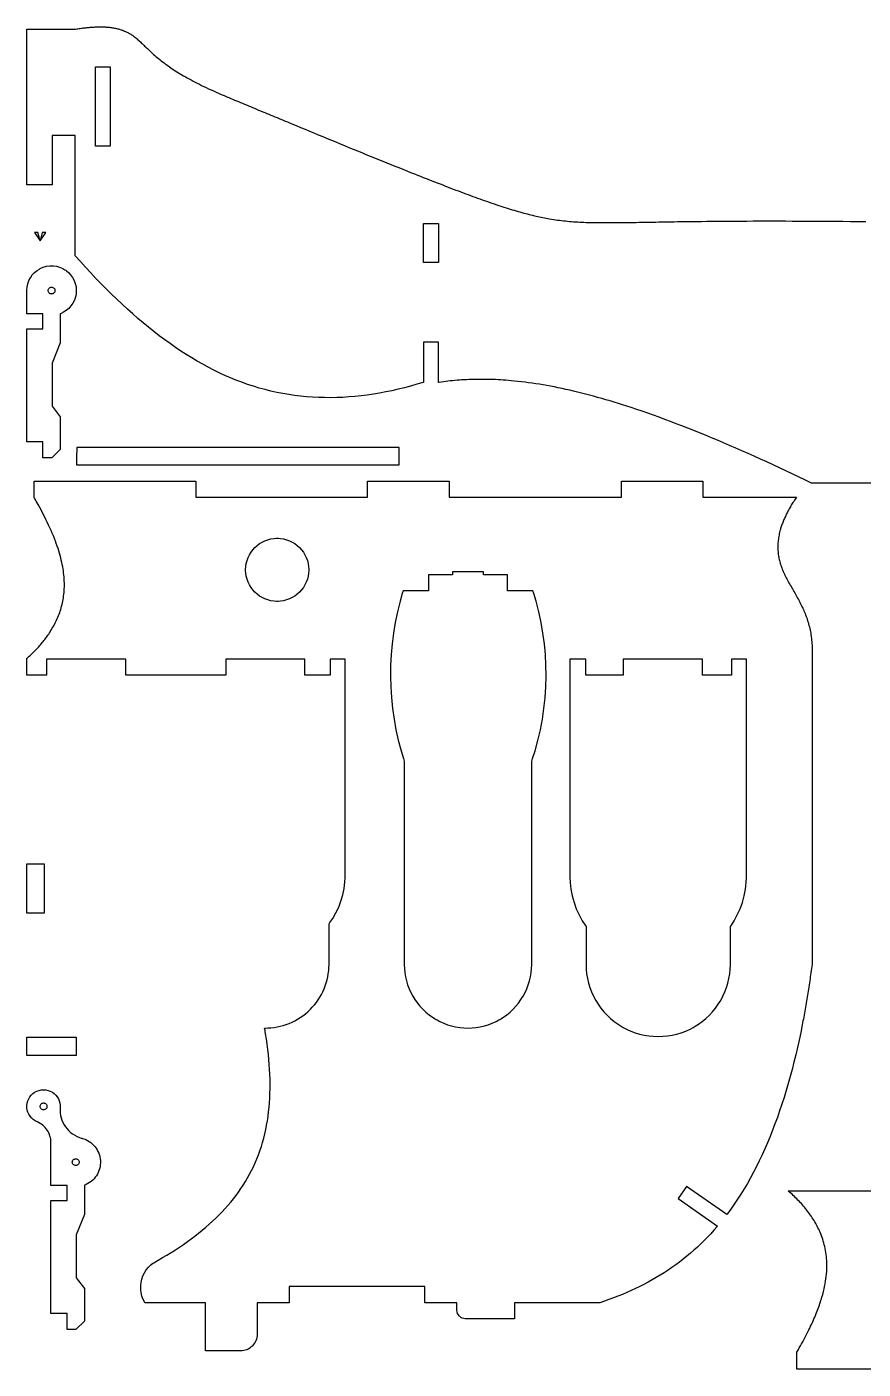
# Model space of a CAD drawing. Extents: x 0 to 677, y 0 to 298.
# Drawn here: x 0 to 104, y 131.1 to 298 of the extents above; entities that cross this region are included whole.
import ezdxf

# ---------------------------------------------------------------- set-up
doc = ezdxf.new("R2010")
doc.units = 0
doc.layers.get('0').update_dxf_attribs({"linetype": 'CONTINUOUS'})

msp = doc.modelspace()

# ---------------------------------------------------------------- linework, layer by layer
at = {"color": 0}
for points in [[(129.098, 241.292), (97.5593, 241.292), (97.5572, 241.293), (97.5562, 241.293), (97.5562, 241.294), (97.5533, 241.294), (97.5533, 241.296), (97.5503, 241.296), (97.5503, 241.297), (97.5483, 241.297), (97.5463, 241.299), (97.5453, 241.299), (96.7413, 241.688), (95.9393, 242.072), (95.1412, 242.451), (94.3483, 242.826), (93.5562, 243.196), (92.7703, 243.561), (91.9862, 243.921), (91.2072, 244.276), (90.4322, 244.626), (89.6612, 244.971), (88.8932, 245.31), (88.1313, 245.644), (87.3713, 245.972), (86.6172, 246.296), (85.8663, 246.614), (85.1203, 246.926), (84.3772, 247.233), (83.6393, 247.535), (82.9063, 247.829), (82.1753, 248.119), (81.4522, 248.403), (80.7312, 248.681), (80.0162, 248.953), (79.3053, 249.218), (78.5993, 249.478), (77.8962, 249.731), (77.2003, 249.978), (76.5072, 250.219), (75.8212, 250.453), (75.1383, 250.682), (74.6062, 250.856), (74.0753, 251.026), (73.5493, 251.192), (73.0272, 251.354), (72.5072, 251.511), (71.9913, 251.664), (71.4783, 251.811), (70.9682, 251.956), (70.4632, 252.094), (69.9603, 252.229), (69.4603, 252.36), (68.9642, 252.486), (68.4732, 252.608), (67.9843, 252.725), (67.4982, 252.838), (67.0162, 252.946), (66.5362, 253.05), (66.0613, 253.149), (65.589, 253.243), (65.1213, 253.333), (64.6563, 253.419), (64.1951, 253.5), (63.7362, 253.578), (63.2822, 253.649), (62.8313, 253.717), (62.3843, 253.779), (61.9392, 253.838), (61.499, 253.892), (61.0613, 253.94), (60.6282, 253.985), (60.1982, 254.025), (59.8732, 254.053), (59.5501, 254.078), (59.2301, 254.1), (58.9103, 254.121), (58.5932, 254.139), (58.2782, 254.154), (57.9662, 254.167), (57.6553, 254.176), (57.3453, 254.185), (57.0362, 254.19), (56.7311, 254.193), (56.4272, 254.194), (56.124, 254.192), (55.8243, 254.189), (55.5251, 254.182), (55.2301, 254.174), (54.934, 254.162), (54.6411, 254.149), (54.349, 254.132), (54.0601, 254.114), (53.7732, 254.094), (53.4861, 254.071), (53.2022, 254.046), (52.9182, 254.018), (52.6382, 253.989), (52.3593, 253.957), (52.0822, 253.924), (51.8063, 253.886), (51.5322, 253.847), (51.2601, 253.807), (51.1743, 253.793), (51.1743, 253.793), (51.1743, 258.806), (49.3242, 258.806), (49.3242, 253.826), (49.3201, 253.825), (49.3182, 253.824), (49.314, 253.824), (49.3112, 253.822), (49.31, 253.821), (49.3063, 253.821), (49.3032, 253.819), (49.3001, 253.819), (49.2993, 253.818), (49.2982, 253.818), (49.2932, 253.817), (49.2922, 253.815), (49.2882, 253.815), (49.2863, 253.814), (49.2853, 253.814), (49.2813, 253.813), (49.2801, 253.813), (49.2782, 253.811), (49.2772, 253.811), (49.2711, 253.81), (49.2682, 253.808), (48.4911, 253.574), (47.7132, 253.354), (46.9362, 253.149), (46.1632, 252.96), (45.3911, 252.785), (44.6213, 252.625), (43.8522, 252.482), (43.0851, 252.354), (42.3201, 252.242), (41.5572, 252.146), (40.7961, 252.067), (40.0363, 252.003), (39.28, 251.956), (38.524, 251.926), (37.7701, 251.912), (37.0182, 251.915), (36.2701, 251.936), (35.5211, 251.974), (34.7772, 252.029), (34.0322, 252.103), (33.2922, 252.193), (32.5521, 252.301), (31.814, 252.426), (31.0801, 252.571), (30.3461, 252.735), (29.6161, 252.915), (28.8882, 253.115), (28.1611, 253.333), (27.436, 253.571), (26.714, 253.826), (25.995, 254.103), (25.3021, 254.386), (24.61, 254.689), (23.9211, 255.008), (23.234, 255.344), (22.5481, 255.699), (21.8661, 256.069), (21.184, 256.456), (20.505, 256.86), (19.8271, 257.281), (19.1521, 257.715), (18.4782, 258.168), (17.8071, 258.636), (17.1382, 259.119), (16.47, 259.618), (15.8031, 260.133), (15.139, 260.662), (14.4769, 261.207), (13.8171, 261.765), (13.157, 262.339), (12.5001, 262.926), (11.8451, 263.528), (11.191, 264.144), (10.539, 264.774), (9.88906, 265.418), (9.23904, 266.074), (8.59201, 266.744), (7.94601, 267.428), (7.303, 268.124), (6.66, 268.832), (6.01801, 269.553), (6.01801, 269.554), (6.01704, 269.554), (6.01704, 269.556), (6.016, 269.556), (6.016, 269.557), (6.014, 269.557), (6.014, 269.558), (6.01307, 269.56), (6.01307, 269.561), (6.01199, 269.561), (6.01199, 269.563), (6.00999, 269.563), (6.009, 269.564), (6.009, 269.565), (6.007, 269.565), (6.007, 269.567), (6.00603, 269.568), (6.00499, 269.569), (6.00299, 269.571), (6.00201, 269.572), (6.00201, 269.574), (6, 269.574), (6, 284.5), (3.15001, 284.5), (3.15001, 278.353), (0, 278.353), (0, 297.733), (6.06803, 297.733), (6.21403, 297.757), (6.359, 297.778), (6.50201, 297.8), (6.64301, 297.819), (6.78401, 297.839), (6.92301, 297.857), (7.06, 297.874), (7.19601, 297.89), (7.331, 297.906), (7.46403, 297.919), (7.59804, 297.933), (7.72803, 297.946), (7.859, 297.957), (7.986, 297.967), (8.11399, 297.976), (8.24104, 297.985), (8.36399, 297.992), (8.48801, 297.999), (8.61003, 298.003), (8.73101, 298.007), (8.84999, 298.011), (8.96799, 298.013), (9.08708, 298.014), (9.31608, 298.014), (9.43001, 298.011), (9.54101, 298.008), (9.65201, 298.006), (9.7601, 298), (9.868, 297.994), (10.007, 297.985), (10.143, 297.974), (10.2781, 297.96), (10.409, 297.946), (10.539, 297.928), (10.667, 297.91), (10.792, 297.889), (10.914, 297.867), (11.036, 297.842), (11.155, 297.817), (11.273, 297.787), (11.388, 297.758), (11.502, 297.726), (11.613, 297.693), (11.724, 297.657), (11.832, 297.619), (11.939, 297.581), (12.045, 297.539), (12.148, 297.496), (12.2501, 297.451), (12.3521, 297.404), (12.452, 297.356), (12.55, 297.306), (12.6461, 297.253), (12.7431, 297.199), (12.8381, 297.143), (12.931, 297.085), (13.024, 297.025), (13.116, 296.963), (13.207, 296.899), (13.298, 296.833), (13.4, 296.756), (13.503, 296.674), (13.605, 296.59), (13.707, 296.506), (13.809, 296.417), (13.91, 296.326), (14.0132, 296.235), (14.1161, 296.139), (14.2182, 296.042), (14.324, 295.943), (14.43, 295.842), (14.5382, 295.737), (14.6481, 295.632), (14.76, 295.524), (14.875, 295.414), (14.9921, 295.303), (15.1131, 295.189), (15.2361, 295.072), (15.3631, 294.954), (15.4931, 294.835), (15.6269, 294.713), (15.7661, 294.589), (15.909, 294.463), (16.0561, 294.335), (16.209, 294.206), (16.3671, 294.075), (16.53, 293.942), (16.699, 293.807), (16.874, 293.671), (17.055, 293.532), (17.2421, 293.392), (17.4, 293.276), (17.564, 293.158), (17.734, 293.04), (17.9069, 292.921), (18.0871, 292.8), (18.27, 292.679), (18.46, 292.557), (18.656, 292.433), (18.8561, 292.308), (19.0632, 292.182), (19.275, 292.056), (19.4932, 291.928), (19.7171, 291.8), (19.9482, 291.669), (20.184, 291.539), (20.425, 291.408), (20.674, 291.275), (20.93, 291.142), (21.191, 291.007), (21.459, 290.872), (21.734, 290.735), (22.014, 290.597), (22.3021, 290.46), (22.5982, 290.321), (22.899, 290.181), (23.2071, 290.039), (23.524, 289.897), (23.8482, 289.756), (24.1782, 289.611), (24.5161, 289.467), (24.8611, 289.322), (25.1022, 289.221), (25.345, 289.121), (25.5871, 289.019), (25.8311, 288.917), (26.075, 288.815), (26.3211, 288.713), (26.5672, 288.61), (26.814, 288.507), (27.061, 288.404), (27.31, 288.301), (27.56, 288.197), (27.809, 288.093), (28.06, 287.989), (28.31, 287.885), (28.561, 287.781), (28.814, 287.675), (29.0672, 287.569), (29.32, 287.465), (29.574, 287.36), (29.8282, 287.254), (30.0821, 287.147), (30.3382, 287.042), (30.5922, 286.936), (30.8482, 286.829), (31.105, 286.724), (31.3601, 286.617), (31.874, 286.404), (32.1311, 286.297), (32.3882, 286.19), (32.9382, 285.963), (33.4861, 285.735), (34.0363, 285.508), (34.5872, 285.281), (35.135, 285.053), (35.685, 284.826), (36.234, 284.6), (36.7811, 284.374), (37.3271, 284.149), (37.8732, 283.924), (38.4161, 283.7), (38.9572, 283.478), (39.4982, 283.256), (40.035, 283.035), (40.5712, 282.815), (41.1051, 282.597), (41.6351, 282.381), (42.1632, 282.165), (42.6862, 281.951), (43.209, 281.74), (43.7251, 281.529), (44.239, 281.321), (44.749, 281.115), (45.2562, 280.911), (45.7572, 280.708), (46.2551, 280.508), (46.7463, 280.311), (47.2342, 280.117), (47.7163, 279.924), (48.1922, 279.733), (48.56, 279.588), (48.9243, 279.444), (49.284, 279.301), (49.6411, 279.161), (49.9932, 279.022), (50.3432, 278.885), (50.689, 278.749), (51.0322, 278.615), (51.3713, 278.483), (51.7072, 278.354), (52.039, 278.225), (52.3682, 278.099), (52.6932, 277.974), (53.0161, 277.851), (53.334, 277.731), (53.649, 277.611), (53.9601, 277.494), (54.2672, 277.379), (54.5712, 277.265), (54.8732, 277.154), (55.1682, 277.044), (55.4632, 276.938), (55.7522, 276.832), (56.0382, 276.729), (56.3212, 276.626), (56.5992, 276.528), (56.8753, 276.431), (57.1462, 276.335), (57.4142, 276.242), (57.6782, 276.15), (57.9632, 276.053), (58.2422, 275.958), (58.5172, 275.865), (58.7893, 275.775), (59.0572, 275.688), (59.3201, 275.603), (59.5813, 275.519), (59.8372, 275.439), (60.089, 275.36), (60.339, 275.283), (60.5851, 275.21), (60.8282, 275.138), (61.0682, 275.068), (61.3051, 275.001), (61.5393, 274.936), (61.7701, 274.872), (61.9982, 274.811), (62.2243, 274.751), (62.4462, 274.694), (62.6672, 274.639), (62.8872, 274.586), (63.1022, 274.535), (63.3172, 274.485), (63.5282, 274.438), (63.739, 274.392), (63.9482, 274.347), (64.1553, 274.304), (64.3593, 274.264), (64.5632, 274.225), (64.7662, 274.189), (64.9662, 274.153), (65.2203, 274.111), (65.4732, 274.071), (65.9772, 273.997), (66.2272, 273.964), (66.7272, 273.904), (66.9772, 273.878), (67.2282, 273.853), (67.4801, 273.831), (67.7312, 273.81), (67.9843, 273.79), (68.2382, 273.772), (68.4932, 273.757), (68.7503, 273.743), (69.0093, 273.731), (69.2703, 273.719), (69.5322, 273.71), (69.7993, 273.701), (70.0672, 273.694), (70.3382, 273.688), (70.6132, 273.683), (70.8912, 273.679), (71.1732, 273.676), (71.4572, 273.675), (71.7463, 273.674), (72.3382, 273.674), (72.6412, 273.675), (72.9493, 273.678), (73.2413, 273.679), (73.5362, 273.682), (73.8382, 273.685), (74.1422, 273.688), (74.4522, 273.692), (74.7672, 273.696), (75.0872, 273.7), (75.4103, 273.706), (75.7392, 273.71), (76.0733, 273.715), (76.4112, 273.721), (76.7563, 273.726), (77.1062, 273.732), (77.4603, 273.739), (77.8201, 273.744), (78.1853, 273.75), (78.5562, 273.757), (78.9312, 273.764), (79.3132, 273.769), (79.7003, 273.776), (80.0922, 273.782), (80.4913, 273.789), (80.8953, 273.796), (81.3062, 273.801), (81.7213, 273.807), (82.1432, 273.814), (82.5712, 273.819), (83.0063, 273.825), (83.4462, 273.831), (83.8922, 273.836), (84.5503, 273.843), (85.2213, 273.849), (85.9053, 273.856), (86.6024, 273.86), (87.3133, 273.865), (88.0362, 273.869), (88.7743, 273.872), (89.5253, 273.875), (90.2893, 273.878), (91.0663, 273.879), (93.4774, 273.879), (94.3072, 273.878), (95.1522, 273.876), (96.0093, 273.874), (96.8803, 273.869), (97.7633, 273.865), (98.6603, 273.86), (99.5712, 273.854), (100.495, 273.847), (101.432, 273.84), (102.384, 273.832), (103.348, 273.824), (104.325, 273.813)], [(115.827, 131.143), (95.7246, 131.143), (95.7246, 133.239), (95.7249, 133.239), (95.7251, 133.24), (95.7256, 133.24), (95.7263, 133.242), (95.7265, 133.242), (95.7269, 133.243), (95.7276, 133.244), (95.7279, 133.244), (95.7286, 133.246), (95.729, 133.246), (95.7293, 133.247), (95.7297, 133.247), (95.73, 133.248), (95.7304, 133.249), (95.7307, 133.249), (95.731, 133.25), (95.7314, 133.25), (95.7321, 133.252), (95.7324, 133.252), (95.7328, 133.253), (95.7333, 133.254), (95.7338, 133.254), (95.7342, 133.255), (95.7347, 133.256), (95.8876, 133.52), (96.0368, 133.78), (96.1825, 134.038), (96.3246, 134.294), (96.4632, 134.547), (96.5983, 134.798), (96.73, 135.046), (96.8582, 135.292), (96.9829, 135.535), (97.1043, 135.775), (97.2222, 136.013), (97.3368, 136.249), (97.4482, 136.483), (97.5561, 136.713), (97.6607, 136.942), (97.7622, 137.168), (97.8603, 137.392), (97.9551, 137.613), (98.0469, 137.833), (98.1354, 138.05), (98.2207, 138.264), (98.3029, 138.476), (98.3821, 138.687), (98.4581, 138.894), (98.531, 139.1), (98.601, 139.303), (98.6678, 139.504), (98.7317, 139.703), (98.7925, 139.9), (98.8504, 140.094), (98.9474, 140.439), (99.0354, 140.778), (99.1147, 141.11), (99.1856, 141.435), (99.2479, 141.754), (99.3022, 142.068), (99.3485, 142.376), (99.3869, 142.678), (99.4176, 142.975), (99.441, 143.267), (99.4571, 143.551), (99.466, 143.833), (99.4681, 144.108), (99.4633, 144.379), (99.4521, 144.646), (99.4343, 144.907), (99.4106, 145.164), (99.3807, 145.417), (99.3449, 145.665), (99.3035, 145.908), (99.2567, 146.15), (99.2044, 146.386), (99.1471, 146.618), (99.0849, 146.847), (99.0178, 147.074), (98.9462, 147.296), (98.8701, 147.515), (98.7899, 147.732), (98.7056, 147.946), (98.6174, 148.156), (98.534, 148.346), (98.4476, 148.532), (98.3585, 148.718), (98.2664, 148.9), (98.1714, 149.082), (98.0736, 149.26), (97.9732, 149.438), (97.87, 149.612), (97.764, 149.786), (97.6554, 149.957), (97.5442, 150.126), (97.4304, 150.294), (97.314, 150.46), (97.1951, 150.624), (97.0738, 150.786), (96.95, 150.946), (96.8238, 151.106), (96.6951, 151.263), (96.5643, 151.418), (96.4311, 151.571), (96.2956, 151.724), (96.1578, 151.874), (96.0179, 152.022), (95.8758, 152.171), (95.7317, 152.317), (95.5854, 152.461), (95.4372, 152.604), (95.2869, 152.746), (95.1346, 152.886), (94.9804, 153.025), (94.8243, 153.163), (94.8192, 153.167), (94.804, 153.179), (94.7992, 153.183), (94.794, 153.188), (94.789, 153.193), (94.7739, 153.206), (94.7689, 153.21), (94.7639, 153.214), (94.7587, 153.219), (94.7436, 153.232), (94.7386, 153.236), (94.7336, 153.24), (94.7286, 153.244), (94.7185, 153.254), (94.7135, 153.258), (94.7033, 153.267), (94.6983, 153.271), (94.6882, 153.281), (94.6833, 153.285), (94.6732, 153.293), (134.367, 153.293)]]:
    msp.add_lwpolyline(points, dxfattribs=at)
for points in [[(8.523, 293.028), (10.373, 293.028), (10.373, 283.178), (8.523, 283.178), (8.523, 293.028)], [(1.89779, 272.429), (1.63894, 271.429), (1.38015, 272.429), (0.93186, 272.429), (1.63894, 271.429), (2.34608, 272.429), (1.89779, 272.429)], [(49.3242, 273.556), (51.1743, 273.556), (51.1743, 268.706), (49.3242, 268.706), (49.3242, 273.556)], [(2, 244.431), (2, 246.431), (0, 246.431), (0, 260.481), (2, 260.481), (2, 262.331), (0, 262.331), (0, 265.34), (0.02903, 265.658), (0.11502, 266.068), (0.25401, 266.46), (0.44401, 266.826), (0.68202, 267.165), (0.96403, 267.469), (1.287, 267.736), (1.55501, 267.91), (1.65001, 267.958), (1.743, 268.008), (2.03901, 268.129), (2.44103, 268.243), (2.85303, 268.301), (3.266, 268.303), (3.676, 268.25), (4.07801, 268.14), (4.46403, 267.978), (4.741, 267.821), (4.829, 267.76), (4.91504, 267.7), (5.16, 267.494), (5.44803, 267.19), (5.69, 266.853), (5.88303, 266.486), (6.02604, 266.099), (6.11501, 265.693), (6.15001, 265.275), (6.139, 264.956), (6.11203, 264.746), (6.044, 264.435), (5.90804, 264.037), (5.72103, 263.667), (5.48703, 263.326), (5.20801, 263.019), (4.891, 262.753), (4.537, 262.529), (4.25, 262.39), (4.15001, 262.353), (4.15001, 258.731), (3.15001, 256.207), (3.15001, 250.839), (4.15001, 249.531), (4.15001, 245.475), (3.10504, 244.431), (2, 244.431)], [(2.65001, 265.233), (2.65001, 265.256), (2.65804, 265.319), (2.683, 265.4), (2.722, 265.472), (2.77501, 265.535), (2.83703, 265.586), (2.91, 265.625), (2.98904, 265.65), (3.05404, 265.658), (3.09603, 265.658), (3.16103, 265.65), (3.24001, 265.625), (3.31201, 265.586), (3.375, 265.535), (3.428, 265.472), (3.46604, 265.4), (3.491, 265.319), (3.5, 265.256), (3.5, 265.213), (3.491, 265.149), (3.46604, 265.068), (3.428, 264.996), (3.375, 264.933), (3.31201, 264.882), (3.24001, 264.843), (3.16103, 264.818), (3.09603, 264.808), (3.05404, 264.808), (2.98904, 264.818), (2.91, 264.843), (2.83703, 264.882), (2.77501, 264.933), (2.722, 264.996), (2.683, 265.068), (2.65804, 265.149), (2.65001, 265.213), (2.65001, 265.233)], [(46.3107, 243.553), (46.3107, 245.703), (6.23156, 245.703), (6.2206, 245.524), (6.17757, 244.628), (6.1606, 243.732), (6.1606, 243.553), (46.3107, 243.553)], [(85.8119, 148.862), (85.4208, 148.414), (85.0228, 147.976), (84.6181, 147.547), (84.2063, 147.128), (83.7878, 146.718), (83.3626, 146.317), (82.9306, 145.925), (82.4919, 145.544), (82.0467, 145.171), (81.5947, 144.808), (81.1361, 144.454), (80.6711, 144.108), (80.1996, 143.772), (79.7215, 143.446), (79.2371, 143.128), (78.7463, 142.819), (78.249, 142.519), (77.7456, 142.228), (77.2357, 141.946), (76.7197, 141.672), (76.1974, 141.407), (75.6689, 141.15), (75.1344, 140.903), (74.5938, 140.664), (74.0469, 140.433), (73.4942, 140.211), (72.9353, 139.997), (72.3706, 139.792), (71.7999, 139.594), (71.2233, 139.406), (71.2229, 139.406), (71.2226, 139.406), (71.2222, 139.406), (71.2207, 139.406), (71.2204, 139.406), (71.22, 139.404), (71.2189, 139.404), (71.2186, 139.404), (71.2182, 139.404), (71.2167, 139.404), (71.2164, 139.404), (71.216, 139.404), (71.2144, 139.403), (71.2142, 139.403), (71.2138, 139.403), (71.2122, 139.403), (60.6286, 139.403), (60.6286, 137.402), (54.5536, 137.402), (54.501, 137.402), (54.3429, 137.423), (54.1422, 137.484), (53.9571, 137.583), (53.8307, 137.68), (53.7935, 137.717), (53.7562, 137.754), (53.6592, 137.881), (53.5604, 138.066), (53.4994, 138.267), (53.4786, 138.425), (53.4786, 138.477), (53.4786, 139.403), (49.4786, 139.403), (49.4786, 141.403), (32.6286, 141.403), (32.6286, 139.403), (28.6286, 139.403), (28.6286, 135.477), (28.6286, 135.426), (28.6183, 135.272), (28.5883, 135.071), (28.5389, 134.874), (28.4706, 134.683), (28.3842, 134.5), (28.28, 134.326), (28.1586, 134.162), (28.0571, 134.046), (28.0208, 134.01), (27.9846, 133.974), (27.8686, 133.872), (27.7047, 133.751), (27.5307, 133.647), (27.3476, 133.56), (27.1569, 133.492), (26.9603, 133.443), (26.7586, 133.413), (26.6049, 133.402), (26.5536, 133.402), (22.2049, 133.402), (22.2049, 139.403), (14.6771, 139.403), (14.619, 139.5), (14.4689, 139.807), (14.3124, 140.233), (14.2086, 140.675), (14.1647, 141.014), (14.1594, 141.128), (14.1594, 141.479), (14.1646, 141.587), (14.2051, 141.911), (14.2996, 142.331), (14.4407, 142.733), (14.6264, 143.117), (14.8546, 143.476), (15.1233, 143.808), (15.4301, 144.11), (15.684, 144.314), (15.7735, 144.375), (15.7767, 144.376), (16.3325, 144.689), (16.879, 145.004), (17.4161, 145.324), (17.9437, 145.649), (18.4617, 145.978), (18.9697, 146.311), (19.4681, 146.649), (19.9564, 146.992), (20.4344, 147.34), (20.9024, 147.692), (21.36, 148.05), (21.8072, 148.413), (22.2438, 148.779), (22.6697, 149.151), (23.0849, 149.528), (23.4892, 149.911), (23.8825, 150.299), (24.2646, 150.692), (24.6354, 151.089), (24.995, 151.493), (25.3432, 151.901), (25.6797, 152.315), (26.0046, 152.735), (26.3176, 153.161), (26.6188, 153.592), (26.9079, 154.028), (27.1849, 154.469), (27.4497, 154.918), (27.7021, 155.372), (27.9419, 155.832), (28.1769, 156.314), (28.3985, 156.801), (28.6069, 157.296), (28.8022, 157.796), (28.9846, 158.303), (29.154, 158.817), (29.311, 159.335), (29.4551, 159.86), (29.5868, 160.392), (29.7063, 160.928), (29.8135, 161.471), (29.9085, 162.019), (29.9915, 162.574), (30.0628, 163.133), (30.1222, 163.699), (30.1699, 164.269), (30.2063, 164.846), (30.2311, 165.428), (30.2446, 166.015), (30.2471, 166.608), (30.2385, 167.207), (30.2189, 167.81), (30.1885, 168.418), (30.1474, 169.032), (30.0958, 169.65), (30.0337, 170.274), (29.9612, 170.901), (29.8788, 171.535), (29.786, 172.174), (29.6833, 172.817), (29.5707, 173.464), (29.5701, 173.467), (29.5697, 173.469), (29.5692, 173.474), (29.5686, 173.476), (29.5681, 173.479), (29.5675, 173.482), (29.5669, 173.485), (29.566, 173.49), (29.5654, 173.493), (29.5649, 173.497), (29.5643, 173.5), (29.5638, 173.503), (29.5632, 173.506), (29.5622, 173.511), (29.5617, 173.514), (29.5611, 173.518), (29.5606, 173.521), (29.5596, 173.526), (29.559, 173.529), (29.5585, 173.532), (29.5579, 173.535), (29.5574, 173.538), (29.5568, 173.542), (29.5558, 173.547), (29.5553, 173.55), (29.5547, 173.553), (29.6536, 173.551), (29.9507, 173.558), (30.344, 173.583), (30.7344, 173.628), (31.1208, 173.692), (31.5028, 173.774), (31.8796, 173.874), (32.2506, 173.993), (32.6149, 174.131), (32.9722, 174.285), (33.3217, 174.457), (33.6626, 174.647), (33.9943, 174.853), (34.3163, 175.076), (34.6278, 175.315), (34.9281, 175.571), (35.1461, 175.772), (35.2165, 175.842), (35.2869, 175.911), (35.4911, 176.128), (35.7499, 176.425), (35.9928, 176.733), (36.2194, 177.053), (36.4294, 177.382), (36.6226, 177.721), (36.7989, 178.068), (36.9576, 178.424), (37.0988, 178.788), (37.2219, 179.157), (37.3271, 179.532), (37.4136, 179.913), (37.4814, 180.299), (37.5301, 180.689), (37.5596, 181.082), (37.5696, 181.379), (37.5696, 181.478), (37.5696, 186.503), (37.6907, 186.664), (38.0281, 187.165), (38.4296, 187.86), (38.7728, 188.581), (39.0563, 189.328), (39.279, 190.093), (39.4396, 190.876), (39.5368, 191.672), (39.5696, 192.276), (39.5696, 192.478), (39.5696, 219.403), (37.7196, 219.403), (37.7196, 217.403), (34.5696, 217.403), (34.5696, 219.403), (24.7196, 219.403), (24.7196, 217.403), (12.2875, 217.403), (12.2875, 219.403), (2.4375, 219.403), (2.4375, 217.403), (0.00114, 217.403), (0.00114, 219.511), (0.00195, 219.513), (0.00456, 219.515), (0.00543, 219.515), (0.00629, 219.517), (0.00711, 219.517), (0.00884, 219.518), (0.00971, 219.519), (0.01145, 219.521), (0.01226, 219.521), (0.01313, 219.522), (0.01573, 219.525), (0.01655, 219.525), (0.01742, 219.526), (0.02002, 219.528), (0.02089, 219.529), (0.0217, 219.529), (0.02431, 219.532), (0.02517, 219.532), (0.02599, 219.533), (0.02686, 219.535), (0.15554, 219.647), (0.28293, 219.761), (0.40896, 219.876), (0.53364, 219.992), (0.6569, 220.11), (0.77881, 220.228), (0.89931, 220.346), (1.01834, 220.467), (1.13596, 220.587), (1.25212, 220.71), (1.36681, 220.832), (1.48004, 220.957), (1.59174, 221.082), (1.70193, 221.208), (1.81054, 221.336), (1.91764, 221.464), (2.02317, 221.594), (2.12711, 221.725), (2.22949, 221.857), (2.33018, 221.989), (2.42931, 222.124), (2.52675, 222.26), (2.62256, 222.396), (2.71669, 222.533), (2.80908, 222.672), (2.89979, 222.813), (2.98876, 222.954), (3.07601, 223.096), (3.16151, 223.24), (3.24522, 223.386), (3.34136, 223.557), (3.43494, 223.732), (3.52599, 223.907), (3.61436, 224.085), (3.69993, 224.264), (3.78256, 224.446), (3.86219, 224.629), (3.93875, 224.815), (4.01204, 225.004), (4.08208, 225.194), (4.14865, 225.388), (4.21169, 225.583), (4.27111, 225.782), (4.32676, 225.982), (4.37864, 226.186), (4.42649, 226.393), (4.47032, 226.601), (4.51004, 226.814), (4.54546, 227.031), (4.5765, 227.249), (4.60308, 227.471), (4.62506, 227.696), (4.64242, 227.925), (4.65494, 228.157), (4.6626, 228.392), (4.66525, 228.632), (4.66276, 228.875), (4.65511, 229.121), (4.64219, 229.372), (4.62381, 229.626), (4.60113, 229.874), (4.57308, 230.124), (4.5395, 230.378), (4.50022, 230.638), (4.45508, 230.9), (4.40414, 231.167), (4.34717, 231.439), (4.28413, 231.715), (4.2149, 231.996), (4.13943, 232.281), (4.05757, 232.571), (3.96924, 232.865), (3.8744, 233.164), (3.77289, 233.468), (3.66461, 233.776), (3.54953, 234.09), (3.42751, 234.41), (3.29844, 234.733), (3.16222, 235.063), (3.01882, 235.397), (2.86811, 235.737), (2.70996, 236.082), (2.54432, 236.432), (2.37104, 236.789), (2.19011, 237.15), (2.00136, 237.517), (1.80474, 237.89), (1.6001, 238.268), (1.38742, 238.653), (1.16656, 239.043), (0.93739, 239.44), (0.93707, 239.44), (0.93669, 239.44), (0.93603, 239.442), (0.93571, 239.443), (0.93533, 239.443), (0.93468, 239.444), (0.9343, 239.444), (0.93397, 239.446), (0.93332, 239.447), (0.93294, 239.447), (0.93262, 239.447), (0.93229, 239.449), (0.93191, 239.449), (0.93159, 239.45), (0.93126, 239.45), (0.93088, 239.451), (0.9299, 239.453), (0.92953, 239.453), (0.92887, 239.454), (0.92849, 239.456), (0.92817, 239.456), (0.92752, 239.457), (0.92714, 239.457), (0.92714, 241.553), (21.0294, 241.553), (21.0294, 239.553), (42.3579, 239.553), (42.3579, 241.553), (52.5079, 241.553), (52.5079, 239.553), (73.9133, 239.553), (73.9133, 241.553), (84.0633, 241.553), (84.0633, 239.553), (95.6853, 239.553), (95.6069, 239.436), (95.5154, 239.299), (95.4258, 239.161), (95.3381, 239.025), (95.2522, 238.889), (95.1681, 238.753), (95.086, 238.618), (95.0056, 238.483), (94.9271, 238.349), (94.8506, 238.215), (94.7758, 238.082), (94.7031, 237.949), (94.6321, 237.817), (94.5631, 237.685), (94.4958, 237.553), (94.4306, 237.422), (94.3672, 237.292), (94.3058, 237.161), (94.2463, 237.032), (94.1885, 236.903), (94.1328, 236.774), (94.0789, 236.646), (94.0271, 236.518), (93.9769, 236.39), (93.9289, 236.264), (93.8828, 236.138), (93.8386, 236.011), (93.7963, 235.886), (93.756, 235.761), (93.7175, 235.638), (93.681, 235.513), (93.6337, 235.343), (93.5904, 235.174), (93.551, 235.006), (93.5154, 234.838), (93.4836, 234.671), (93.4558, 234.506), (93.4317, 234.342), (93.4114, 234.178), (93.3947, 234.014), (93.3819, 233.853), (93.3726, 233.692), (93.3671, 233.531), (93.3653, 233.371), (93.3669, 233.211), (93.3722, 233.053), (93.3811, 232.896), (93.3935, 232.739), (93.4093, 232.582), (93.4286, 232.426), (93.4514, 232.271), (93.4775, 232.115), (93.5069, 231.961), (93.54, 231.807), (93.5761, 231.654), (93.6157, 231.501), (93.6585, 231.349), (93.7044, 231.196), (93.7538, 231.043), (93.8061, 230.892), (93.8618, 230.74), (93.9204, 230.589), (93.9826, 230.438), (94.0479, 230.286), (94.116, 230.135), (94.1867, 229.983), (94.26, 229.831), (94.3358, 229.679), (94.4138, 229.526), (94.4937, 229.375), (94.5758, 229.222), (94.6594, 229.068), (94.7449, 228.914), (94.8317, 228.76), (94.9196, 228.604), (95.0087, 228.447), (95.0989, 228.29), (95.1899, 228.132), (95.2814, 227.972), (95.3733, 227.813), (95.4657, 227.65), (95.5583, 227.487), (95.6508, 227.322), (95.7431, 227.157), (95.8351, 226.989), (95.9267, 226.819), (96.0176, 226.649), (96.1076, 226.475), (96.1969, 226.3), (96.285, 226.124), (96.3717, 225.944), (96.4571, 225.764), (96.5407, 225.581), (96.6149, 225.413), (96.6869, 225.243), (96.7572, 225.071), (96.8253, 224.897), (96.8914, 224.721), (96.9553, 224.542), (97.0168, 224.361), (97.076, 224.178), (97.1328, 223.992), (97.1871, 223.803), (97.2387, 223.612), (97.2878, 223.419), (97.334, 223.224), (97.3774, 223.026), (97.4178, 222.825), (97.4553, 222.622), (97.4896, 222.415), (97.5208, 222.207), (97.5489, 221.996), (97.5735, 221.781), (97.5947, 221.564), (97.6125, 221.344), (97.6268, 221.121), (97.6374, 220.894), (97.6442, 220.667), (97.6472, 220.435), (97.6464, 220.199), (97.6415, 219.961), (97.6326, 219.719), (97.6196, 219.475), (97.6196, 181.472), (97.6196, 181.472), (97.6196, 181.472), (97.6196, 181.472), (97.6196, 181.471), (97.6194, 181.471), (97.6194, 181.471), (97.6194, 181.471), (97.6194, 181.471), (97.6193, 181.471), (97.6193, 181.471), (97.6193, 181.469), (97.6193, 181.469), (97.6193, 181.469), (97.6193, 181.469), (97.6192, 181.469), (97.6192, 181.469), (97.6192, 181.469), (97.6192, 181.468), (97.619, 181.468), (97.619, 181.468), (97.619, 181.468), (97.5853, 181.207), (97.5508, 180.949), (97.5161, 180.689), (97.481, 180.431), (97.4453, 180.172), (97.4092, 179.915), (97.3725, 179.66), (97.3354, 179.404), (97.2979, 179.149), (97.2599, 178.894), (97.2215, 178.64), (97.1825, 178.388), (97.1432, 178.135), (97.1033, 177.883), (97.0631, 177.632), (97.0222, 177.381), (96.981, 177.131), (96.9392, 176.882), (96.8971, 176.633), (96.8544, 176.385), (96.8113, 176.138), (96.7676, 175.892), (96.7236, 175.644), (96.679, 175.4), (96.634, 175.156), (96.5886, 174.911), (96.5426, 174.668), (96.4963, 174.425), (96.4493, 174.183), (96.4019, 173.942), (96.21, 172.992), (96.0107, 172.053), (95.8039, 171.125), (95.5897, 170.207), (95.3678, 169.299), (95.1382, 168.401), (94.9008, 167.517), (94.6556, 166.642), (94.4022, 165.778), (94.1408, 164.925), (93.8714, 164.083), (93.5935, 163.254), (93.3074, 162.435), (93.0128, 161.629), (92.7096, 160.835), (92.3978, 160.051), (92.0771, 159.282), (91.7478, 158.524), (91.4094, 157.778), (91.0619, 157.044), (90.7056, 156.324), (90.3399, 155.617), (89.9649, 154.922), (89.5804, 154.24), (89.1865, 153.572), (88.7832, 152.917), (88.37, 152.275), (87.9471, 151.646), (87.5143, 151.032), (87.0715, 150.431), (87.0701, 150.429), (87.0686, 150.428), (87.0672, 150.425), (87.0657, 150.424), (87.0643, 150.421), (87.0628, 150.419), (87.0614, 150.418), (87.06, 150.415), (87.0585, 150.414), (87.0571, 150.413), (87.0556, 150.41), (87.0542, 150.408), (87.0526, 150.406), (87.0512, 150.404), (87.0499, 150.403), (87.0483, 150.4), (87.0469, 150.399), (87.0454, 150.397), (87.044, 150.394), (87.0425, 150.393), (87.0411, 150.39), (87.0397, 150.389), (87.0382, 150.388), (87.0353, 150.383), (87.0339, 150.381), (87.0324, 150.379), (87.031, 150.378), (87.0294, 150.375), (87.0281, 150.374), (87.0265, 150.372), (82.0238, 153.86), (80.9656, 152.343), (85.8658, 148.925), (85.8119, 148.862)], [(31.13, 234.438), (31.2304, 234.438), (31.5314, 234.417), (31.9211, 234.358), (32.2972, 234.261), (32.6578, 234.129), (33.001, 233.964), (33.3246, 233.767), (33.6267, 233.542), (33.9054, 233.287), (34.1587, 233.01), (34.3847, 232.707), (34.5814, 232.383), (34.7465, 232.04), (34.8786, 231.679), (34.9753, 231.304), (35.0347, 230.914), (35.055, 230.612), (35.055, 230.513), (35.055, 230.412), (35.0347, 230.111), (34.9753, 229.721), (34.8786, 229.346), (34.7465, 228.985), (34.5814, 228.642), (34.3847, 228.318), (34.1587, 228.015), (33.9054, 227.737), (33.6267, 227.483), (33.3246, 227.258), (33.001, 227.061), (32.6578, 226.896), (32.2972, 226.764), (31.9211, 226.667), (31.5314, 226.608), (31.2304, 226.587), (31.13, 226.587), (31.0297, 226.587), (30.7287, 226.608), (30.339, 226.667), (29.9628, 226.764), (29.6022, 226.896), (29.2592, 227.061), (28.9356, 227.258), (28.6333, 227.483), (28.3547, 227.737), (28.1014, 228.015), (27.8754, 228.318), (27.6788, 228.642), (27.5135, 228.985), (27.3815, 229.346), (27.2847, 229.721), (27.2253, 230.111), (27.2051, 230.412), (27.2051, 230.513), (27.2051, 230.612), (27.2253, 230.914), (27.2847, 231.304), (27.3815, 231.679), (27.5135, 232.04), (27.6788, 232.383), (27.8754, 232.707), (28.1014, 233.01), (28.3547, 233.287), (28.6333, 233.542), (28.9356, 233.767), (29.2592, 233.964), (29.6022, 234.129), (29.9628, 234.261), (30.339, 234.358), (30.7287, 234.417), (31.0297, 234.438), (31.13, 234.438)], [(46.9196, 181.478), (46.9196, 181.346), (46.9371, 180.95), (46.9893, 180.428), (47.0751, 179.914), (47.1939, 179.41), (47.3447, 178.917), (47.5268, 178.435), (47.7393, 177.967), (47.9814, 177.515), (48.2521, 177.079), (48.5508, 176.661), (48.8765, 176.263), (49.2285, 175.886), (49.6058, 175.531), (50.0078, 175.2), (50.4335, 174.893), (50.7678, 174.681), (50.8821, 174.614), (50.9964, 174.549), (51.3482, 174.365), (51.826, 174.15), (52.3139, 173.967), (52.81, 173.818), (53.3128, 173.701), (53.8206, 173.619), (54.3318, 173.569), (54.8446, 173.553), (55.3574, 173.569), (55.8686, 173.619), (56.3764, 173.701), (56.8792, 173.818), (57.3753, 173.967), (57.8631, 174.15), (58.341, 174.365), (58.6928, 174.549), (58.8071, 174.614), (58.9214, 174.681), (59.2557, 174.893), (59.6812, 175.2), (60.0833, 175.531), (60.4607, 175.886), (60.8126, 176.263), (61.1383, 176.661), (61.4371, 177.079), (61.7078, 177.515), (61.9499, 177.967), (62.1624, 178.435), (62.3444, 178.917), (62.4953, 179.41), (62.614, 179.914), (62.6999, 180.428), (62.7519, 180.95), (62.7696, 181.346), (62.7696, 181.478), (62.7696, 206.717), (62.8792, 207.039), (63.1819, 208.01), (63.5407, 209.314), (63.8456, 210.629), (64.0967, 211.953), (64.2942, 213.282), (64.4378, 214.618), (64.5276, 215.957), (64.5636, 217.299), (64.5458, 218.64), (64.4743, 219.981), (64.3489, 221.317), (64.1696, 222.65), (63.9365, 223.976), (63.6496, 225.296), (63.3088, 226.604), (63.0193, 227.581), (62.914, 227.903), (59.7696, 227.903), (59.7696, 229.903), (56.7696, 229.903), (56.7696, 230.272), (52.9196, 230.272), (52.9196, 229.903), (49.9196, 229.903), (49.9196, 227.903), (46.7822, 227.903), (46.6821, 227.579), (46.4065, 226.601), (46.0821, 225.292), (45.8088, 223.972), (45.5869, 222.646), (45.4162, 221.314), (45.2969, 219.978), (45.2287, 218.639), (45.2118, 217.299), (45.2461, 215.96), (45.3317, 214.622), (45.4683, 213.288), (45.6563, 211.957), (45.8953, 210.635), (46.1856, 209.318), (46.5271, 208.013), (46.8153, 207.039), (46.9196, 206.717), (46.9196, 181.478)], [(84.0019, 217.403), (84.0019, 219.403), (74.1519, 219.403), (74.1519, 217.403), (69.4849, 217.403), (69.4849, 219.403), (67.52, 219.403), (67.52, 192.478), (67.52, 192.267), (67.5525, 191.633), (67.6494, 190.797), (67.8096, 189.972), (68.0319, 189.165), (68.3151, 188.376), (68.6583, 187.61), (69.0603, 186.871), (69.3983, 186.333), (69.52, 186.161), (69.52, 181.478), (69.52, 181.328), (69.5399, 180.879), (69.5989, 180.289), (69.6961, 179.707), (69.8306, 179.136), (70.0014, 178.576), (70.2076, 178.032), (70.4482, 177.503), (70.7224, 176.99), (71.029, 176.497), (71.3672, 176.024), (71.7361, 175.572), (72.1347, 175.144), (72.5621, 174.743), (73.0174, 174.368), (73.4993, 174.021), (73.8779, 173.779), (74.0074, 173.706), (74.1368, 173.631), (74.5353, 173.424), (75.0764, 173.179), (75.6288, 172.972), (76.1907, 172.803), (76.7601, 172.672), (77.3351, 172.578), (77.914, 172.521), (78.4949, 172.503), (79.0756, 172.521), (79.6543, 172.578), (80.2294, 172.672), (80.7989, 172.803), (81.3607, 172.972), (81.9132, 173.179), (82.4543, 173.424), (82.8526, 173.631), (82.9822, 173.706), (83.1117, 173.779), (83.4901, 174.021), (83.9722, 174.368), (84.4275, 174.743), (84.8549, 175.144), (85.2535, 175.572), (85.6224, 176.024), (85.9606, 176.497), (86.2672, 176.99), (86.5413, 177.503), (86.7819, 178.032), (86.9881, 178.576), (87.1589, 179.136), (87.2935, 179.707), (87.3907, 180.289), (87.4497, 180.879), (87.4696, 181.328), (87.4696, 181.478), (87.4696, 186.161), (87.5911, 186.333), (87.9292, 186.871), (88.3311, 187.61), (88.6743, 188.376), (88.9576, 189.165), (89.18, 189.972), (89.3401, 190.797), (89.4369, 191.633), (89.4696, 192.267), (89.4696, 192.478), (89.4696, 219.403), (87.6196, 219.403), (87.6196, 217.403), (84.0019, 217.403)], [(0, 193.96), (2.15001, 193.96), (2.15001, 187.81), (0, 187.81), (0, 193.96)], [(0, 172.41), (6.15001, 172.41), (6.15001, 170.122), (0, 170.122), (0, 172.41)], [(7.15072, 150.374), (6.15072, 147.85), (6.15072, 142.482), (7.15072, 141.174), (7.15072, 137.118), (6.10574, 136.074), (5.00071, 136.074), (5.00071, 138.074), (3.00071, 138.074), (3.00071, 152.124), (5.00071, 152.124), (5.00071, 153.974), (3.00071, 153.974), (3.00071, 159.353), (2.99169, 159.511), (2.96972, 159.719), (2.93072, 159.922), (2.87771, 160.122), (2.81168, 160.315), (2.72971, 160.503), (2.63672, 160.683), (2.52974, 160.857), (2.41174, 161.021), (2.28071, 161.178), (2.13971, 161.325), (1.98671, 161.461), (1.82269, 161.586), (1.65072, 161.7), (1.46669, 161.801), (1.32373, 161.869), (1.27572, 161.89), (1.20871, 161.918), (1.01671, 162.019), (0.78272, 162.182), (0.57373, 162.374), (0.39372, 162.589), (0.24468, 162.828), (0.12771, 163.086), (0.04872, 163.36), (0.01172, 163.574), (0.0057, 163.646), (0.00071, 163.718), (0.00472, 163.936), (0.04172, 164.218), (0.1167, 164.49), (0.2277, 164.75), (0.37272, 164.992), (0.55073, 165.211), (0.7577, 165.407), (0.93072, 165.538), (0.99371, 165.575), (1.05469, 165.612), (1.25071, 165.708), (1.51872, 165.804), (1.79574, 165.861), (2.07671, 165.879), (2.35769, 165.861), (2.63471, 165.803), (2.90272, 165.707), (3.09868, 165.611), (3.15972, 165.574), (3.22071, 165.536), (3.39469, 165.406), (3.60271, 165.21), (3.77974, 164.989), (3.92372, 164.747), (4.03472, 164.489), (4.10872, 164.215), (4.14572, 163.933), (4.15072, 163.715), (4.14469, 163.643), (4.13769, 163.563), (4.13374, 163.317), (4.15169, 162.996), (4.19769, 162.679), (4.26969, 162.375), (4.36871, 162.078), (4.49072, 161.79), (4.63769, 161.517), (4.80772, 161.257), (4.99772, 161.013), (5.20871, 160.785), (5.43869, 160.575), (5.68869, 160.385), (5.95469, 160.217), (6.23774, 160.071), (6.53472, 159.949), (6.76872, 159.874), (6.84771, 159.853), (6.90869, 159.837), (7.08669, 159.781), (7.31674, 159.69), (7.53674, 159.582), (7.74474, 159.46), (7.94174, 159.319), (8.12771, 159.167), (8.30072, 159), (8.45871, 158.821), (8.60172, 158.629), (8.73074, 158.426), (8.84472, 158.215), (8.94069, 157.993), (9.01969, 157.764), (9.08074, 157.528), (9.12369, 157.283), (9.14372, 157.097), (9.14572, 157.035), (9.14871, 156.974), (9.14871, 156.786), (9.13271, 156.539), (9.09571, 156.297), (9.04075, 156.061), (8.96674, 155.831), (8.87674, 155.608), (8.76969, 155.394), (8.64572, 155.189), (8.50771, 154.994), (8.35271, 154.81), (8.18474, 154.639), (8.00271, 154.481), (7.80772, 154.336), (7.60069, 154.206), (7.38069, 154.092), (7.20871, 154.018), (7.15072, 153.996), (7.15072, 150.374)], [(1.65072, 163.804), (1.65072, 163.826), (1.65869, 163.89), (1.68371, 163.971), (1.72271, 164.043), (1.77572, 164.106), (1.83772, 164.157), (1.90972, 164.196), (1.98969, 164.221), (2.05469, 164.231), (2.09571, 164.231), (2.16174, 164.221), (2.24072, 164.196), (2.31272, 164.157), (2.37571, 164.106), (2.42774, 164.043), (2.46669, 163.971), (2.49169, 163.89), (2.50071, 163.826), (2.50071, 163.783), (2.49169, 163.719), (2.46669, 163.639), (2.42774, 163.567), (2.37571, 163.504), (2.31272, 163.453), (2.24072, 163.413), (2.16174, 163.389), (2.09571, 163.381), (2.05469, 163.381), (1.98969, 163.389), (1.90972, 163.413), (1.83772, 163.453), (1.77572, 163.504), (1.72271, 163.567), (1.68371, 163.639), (1.65869, 163.719), (1.65072, 163.783), (1.65072, 163.804)], [(5.65072, 156.876), (5.65072, 156.899), (5.65869, 156.962), (5.68371, 157.042), (5.72271, 157.114), (5.77572, 157.178), (5.83772, 157.229), (5.90972, 157.268), (5.98969, 157.293), (6.05474, 157.301), (6.09571, 157.301), (6.16174, 157.293), (6.24072, 157.268), (6.31272, 157.229), (6.37571, 157.178), (6.42774, 157.114), (6.46674, 157.042), (6.49169, 156.962), (6.50071, 156.899), (6.50071, 156.856), (6.49169, 156.79), (6.46674, 156.711), (6.42774, 156.639), (6.37571, 156.576), (6.31272, 156.524), (6.24072, 156.485), (6.16174, 156.46), (6.09571, 156.451), (6.05474, 156.451), (5.98969, 156.46), (5.90972, 156.485), (5.83772, 156.524), (5.77572, 156.576), (5.72271, 156.639), (5.68371, 156.711), (5.65869, 156.79), (5.65072, 156.856), (5.65072, 156.876)]]:
    msp.add_lwpolyline(points, close=True, dxfattribs=at)

doc.saveas('drawing.dxf')
